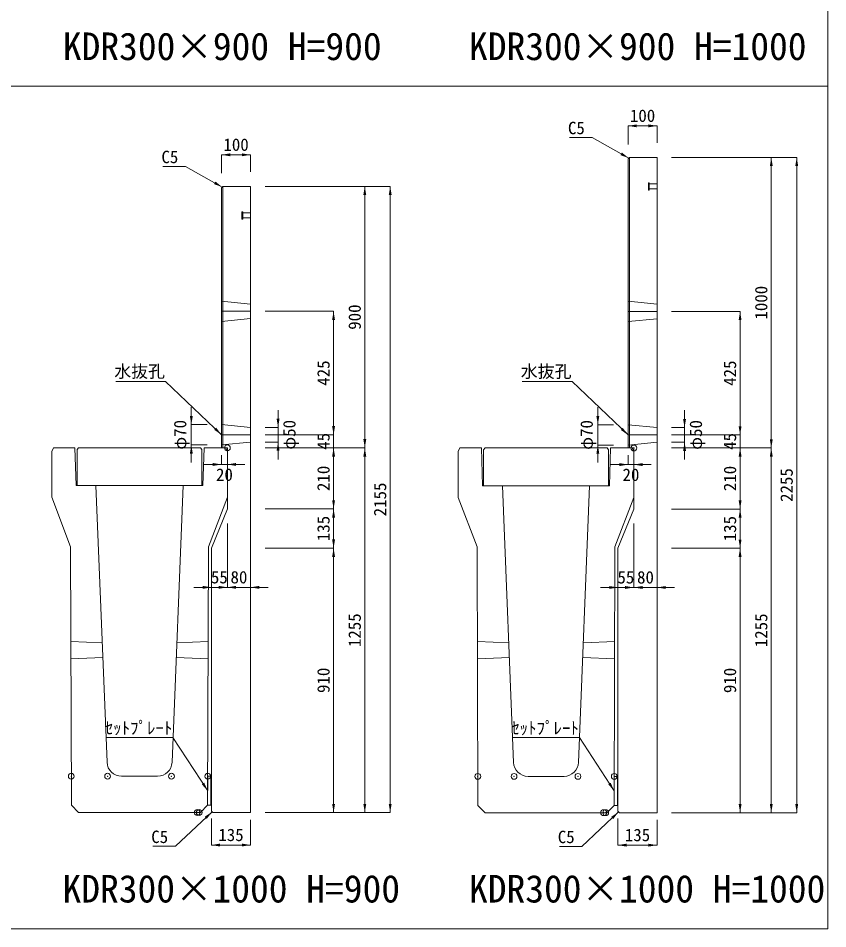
# Model space of a CAD drawing. Units: millimetres at full size, sheet at 1:40. Extents: x 172874 to 199766, y 869448 to 902797.
# Drawn here: x 196886 to 199674, y 886548 to 889682 of the extents above; entities that cross this region are included whole.
import ezdxf
from ezdxf.enums import TextEntityAlignment as Align

# ---------------------------------------------------------------- set-up
doc = ezdxf.new("R2010")
doc.units = ezdxf.units.MM
doc.header["$LTSCALE"] = 40
doc.header["$PDMODE"] = 32
doc.header["$PDSIZE"] = 20
for name, pattern in [('DASHED', [7.5, 6, -1.5]), ('USER2', [4.7625, 3.175, -1.5875]), ('USER3', [1.35, 0.75, -0.6])]:
    doc.linetypes.add(name, pattern=pattern)
for name, color, linetype, lineweight in [('セットプレート', 3, 'Continuous', 13), ('パネックスKDR', 2, 'Continuous', 13), ('図枠', 5, 'Continuous', 13), ('寸法線', 7, 'Continuous', 13), ('引出線', 4, 'Continuous', 13), ('本体', 2, 'Continuous', 13), ('補助線', 8, 'Continuous', 13), ('ｲﾝｻｰﾄ', 3, 'USER3', 5)]:
    doc.layers.add(name, color=color, linetype=linetype, lineweight=lineweight)
doc.layers.add('文字', color=7, linetype='Continuous')
doc.styles.add('ＭＳ ゴシック', font='')
doc.styles.get('ＭＳ ゴシック').set_extended_font_data('MS Gothic')

# ---------------------------------------------------------------- blocks, each defined once
blk = doc.blocks.new('filled_arrow')
at = {"color": 0, "linetype": 'Continuous', "lineweight": -2}
blk.add_solid([(7.5, 1.25), (0, 0), (7.5, -1.25)], dxfattribs=at)

msp = doc.modelspace()

# ---------------------------------------------------------------- linework, layer by layer
at = {"layer": 'セットプレート'}
for points in [[(197538.79, 887073.33), (197549.79, 887073.29), (197549.47, 886973.3), (197538.47, 886973.33)], [(198938.79, 887072.93), (198949.79, 887072.89), (198949.47, 886972.9), (198938.47, 886972.93)]]:
    msp.add_lwpolyline(points, close=True, dxfattribs=at)
at = {"layer": 'パネックスKDR'}
for p, q in [((198986.29, 889197.93), (198991.29, 889202.93)), ((198991.29, 889202.93), (199086.29, 889202.93)), ((199086.29, 889202.93), (199086.29, 886947.93)), ((198986.29, 889197.93), (198986.29, 888202.93)), ((197586.29, 889098.33), (197591.29, 889103.33)), ((197586.29, 889098.33), (197586.29, 888203.33)), ((197591.29, 889103.33), (197686.29, 889103.33)), ((197686.29, 889103.33), (197686.29, 886948.33)), ((197586.29, 888203.33), (197606.29, 888203.33)), ((197606.29, 888203.33), (197606.29, 887993.33)), ((198986.29, 888202.93), (199006.29, 888202.93)), ((199006.29, 888202.93), (199006.29, 887992.93)), ((197606.29, 887993.33), (197551.29, 887858.33)), ((199006.29, 887992.93), (198951.29, 887857.93)), ((197551.29, 887858.33), (197551.29, 886953.33)), ((198951.29, 887857.93), (198951.29, 886952.93)), ((197551.29, 886953.33), (197556.29, 886948.33)), ((197556.29, 886948.33), (197686.29, 886948.33)), ((198951.29, 886952.93), (198956.29, 886947.93)), ((198956.29, 886947.93), (199086.29, 886947.93))]:
    msp.add_line(p, q, dxfattribs=at)
at = {"layer": 'パネックスKDR', "lineweight": 5}
for p, q in [((198991.29, 889202.93), (198991.29, 888202.93)), ((197591.29, 889103.33), (197591.29, 888203.33))]:
    msp.add_line(p, q, dxfattribs=at)
at = {"layer": 'パネックスKDR', "linetype": 'DASHED', "lineweight": 9}
for p, q in [((197586.29, 888708.33), (197686.29, 888698.33)), ((198986.29, 888707.93), (199086.29, 888697.93)), ((197586.29, 888638.33), (197686.29, 888648.33)), ((198986.29, 888637.93), (199086.29, 888647.93)), ((197586.29, 888283.33), (197686.29, 888273.33)), ((198986.29, 888282.93), (199086.29, 888272.93)), ((197586.29, 888213.33), (197686.29, 888223.33)), ((198986.29, 888212.93), (199086.29, 888222.93))]:
    msp.add_line(p, q, dxfattribs=at)
at = {"layer": '図枠'}
for p, q in [((199674.21, 902448.33), (199674.21, 886548.33)), ((187274.21, 889448.33), (199674.21, 889448.33)), ((187274.21, 889448.33), (199674.21, 889448.33)), ((187274.21, 886548.33), (199674.21, 886548.33))]:
    msp.add_line(p, q, dxfattribs=at)
at = {"layer": '寸法線'}
for p, q in [((198986.29, 889311.48), (199086.29, 889311.48)), ((198986.29, 889247.93), (198986.29, 889311.48)), ((199086.29, 889252.93), (199086.29, 889311.48)), ((197586.29, 889211.88), (197686.29, 889211.88)), ((197586.29, 889148.33), (197586.29, 889211.88)), ((197686.29, 889153.33), (197686.29, 889211.88)), ((199136.29, 889202.93), (199567.13, 889202.93)), ((199136.29, 889202.93), (199479.63, 889202.93)), ((199479.63, 888202.93), (199479.63, 889202.93)), ((199567.13, 886947.93), (199567.13, 889202.93)), ((197736.29, 889103.33), (198167.13, 889103.33)), ((197736.29, 889103.33), (198079.63, 889103.33)), ((198079.63, 888203.33), (198079.63, 889103.33)), ((198167.13, 886948.33), (198167.13, 889103.33)), ((197736.29, 888673.33), (197972.13, 888673.33)), ((197972.13, 888248.33), (197972.13, 888673.33)), ((199136.29, 888672.93), (199372.13, 888672.93)), ((199372.13, 888247.93), (199372.13, 888672.93)), ((197482.22, 888343.33), (197482.22, 888153.33)), ((197780.96, 888333.33), (197780.96, 888163.33)), ((198882.22, 888342.93), (198882.22, 888152.93)), ((199180.96, 888332.93), (199180.96, 888162.93)), ((197972.13, 888143.33), (197972.13, 888308.33)), ((199372.13, 888142.93), (199372.13, 888307.93)), ((197536.29, 888283.33), (197482.22, 888283.33)), ((197736.29, 888273.33), (197780.96, 888273.33)), ((198936.29, 888282.93), (198882.22, 888282.93)), ((199136.29, 888272.93), (199180.96, 888272.93)), ((197736.29, 888248.33), (197972.13, 888248.33)), ((197736.29, 888248.33), (197972.13, 888248.33)), ((199136.29, 888247.93), (199372.13, 888247.93)), ((199136.29, 888247.93), (199372.13, 888247.93)), ((197536.29, 888213.33), (197482.22, 888213.33)), ((197736.29, 888223.33), (197780.96, 888223.33)), ((197736.29, 888203.33), (198079.63, 888203.33)), ((197736.29, 888203.33), (197972.13, 888203.33)), ((197736.29, 888203.33), (197972.13, 888203.33)), ((197736.29, 888203.33), (198079.63, 888203.33)), ((197972.13, 888203.33), (197972.13, 887993.33)), ((198079.63, 888203.33), (198079.63, 886948.33)), ((198936.29, 888212.93), (198882.22, 888212.93)), ((199136.29, 888222.93), (199180.96, 888222.93)), ((199136.29, 888202.93), (199479.63, 888202.93)), ((199136.29, 888202.93), (199372.13, 888202.93)), ((199136.29, 888202.93), (199372.13, 888202.93)), ((199136.29, 888202.93), (199479.63, 888202.93)), ((199372.13, 888202.93), (199372.13, 887992.93)), ((199479.63, 888202.93), (199479.63, 886947.93)), ((197586.29, 888178.33), (197586.29, 888146.25)), ((197606.29, 888178.33), (197606.29, 888146.25)), ((198986.29, 888177.93), (198986.29, 888145.85)), ((199006.29, 888177.93), (199006.29, 888145.85)), ((197526.29, 888146.25), (197666.29, 888146.25)), ((198926.29, 888145.85), (199066.29, 888145.85)), ((197736.29, 887993.33), (197972.13, 887993.33)), ((197736.29, 887993.33), (197972.13, 887993.33)), ((197972.13, 887993.33), (197972.13, 887858.33)), ((199136.29, 887992.93), (199372.13, 887992.93)), ((199136.29, 887992.93), (199372.13, 887992.93)), ((199372.13, 887992.93), (199372.13, 887857.93)), ((197606.29, 887943.33), (197606.29, 887723.33)), ((197606.29, 887943.33), (197606.29, 887723.33)), ((197686.29, 887943.33), (197686.29, 887723.33)), ((199006.29, 887942.93), (199006.29, 887722.93)), ((199006.29, 887942.93), (199006.29, 887722.93)), ((199086.29, 887942.93), (199086.29, 887722.93)), ((197736.29, 887858.33), (197972.13, 887858.33)), ((197736.29, 887858.33), (197972.13, 887858.33)), ((197972.13, 887858.33), (197972.13, 886948.33)), ((199136.29, 887857.93), (199372.13, 887857.93)), ((199136.29, 887857.93), (199372.13, 887857.93)), ((199372.13, 887857.93), (199372.13, 886947.93)), ((197551.29, 887808.33), (197551.29, 887723.33)), ((198951.29, 887807.93), (198951.29, 887722.93)), ((197666.29, 887723.33), (197491.29, 887723.33)), ((197546.29, 887723.33), (197746.29, 887723.33)), ((199066.29, 887722.93), (198891.29, 887722.93)), ((198946.29, 887722.93), (199146.29, 887722.93)), ((197736.29, 886948.33), (198167.13, 886948.33)), ((197736.29, 886948.33), (198079.63, 886948.33)), ((197736.29, 886948.33), (197972.13, 886948.33)), ((199136.29, 886947.93), (199567.13, 886947.93)), ((199136.29, 886947.93), (199479.63, 886947.93)), ((199136.29, 886947.93), (199372.13, 886947.93)), ((197551.29, 886928.33), (197551.29, 886836.54)), ((197686.29, 886923.33), (197686.29, 886836.54)), ((198951.29, 886927.93), (198951.29, 886836.14)), ((199086.29, 886922.93), (199086.29, 886836.14)), ((197551.29, 886836.54), (197686.29, 886836.54)), ((198951.29, 886836.14), (199086.29, 886836.14))]:
    msp.add_line(p, q, dxfattribs=at)
at = {"layer": '引出線'}
for points in [[(198988.79, 889200.43), (198862.42, 889271.51), (198784.65, 889271.51)], [(197588.79, 889100.83), (197462.42, 889171.91), (197384.65, 889171.91)], [(197586.29, 888248.33), (197393.83, 888431.78), (197222.09, 888431.78)], [(198986.29, 888247.93), (198793.83, 888431.38), (198622.09, 888431.38)], [(197538.63, 887023.33), (197419.08, 887206.78), (197187.72, 887206.78)], [(198938.63, 887022.93), (198819.08, 887206.38), (198587.72, 887206.38)], [(197553.79, 886950.83), (197427.42, 886832.18), (197349.65, 886832.18)], [(198953.79, 886950.43), (198827.42, 886831.78), (198749.65, 886831.78)]]:
    msp.add_lwpolyline(points, dxfattribs=at)
at = {"layer": '本体'}
for p, q in [((197007.29, 888203.33), (197001.29, 888191.33)), ((197007.29, 888203.33), (197081.29, 888203.33)), ((197081.29, 888203.33), (197085.29, 888073.33)), ((197526.29, 888203.33), (197522.29, 888073.33)), ((197526.29, 888203.33), (197600.29, 888203.33)), ((197600.29, 888203.33), (197606.29, 888191.33)), ((198407.29, 888202.93), (198401.29, 888190.93)), ((198407.29, 888202.93), (198481.29, 888202.93)), ((198481.29, 888202.93), (198485.29, 888072.93)), ((198926.29, 888202.93), (198922.29, 888072.93)), ((198926.29, 888202.93), (199000.29, 888202.93)), ((199000.29, 888202.93), (199006.29, 888190.93)), ((197001.29, 888191.33), (197001.29, 888033.33)), ((197606.29, 888191.33), (197606.29, 888033.33)), ((198401.29, 888190.93), (198401.29, 888032.93)), ((199006.29, 888190.93), (199006.29, 888032.93)), ((197085.29, 888073.33), (197153.79, 888073.33)), ((197153.79, 888073.33), (197191.87, 887121.33)), ((197453.79, 888073.33), (197415.71, 887121.33)), ((197453.79, 888073.33), (197522.29, 888073.33)), ((198485.29, 888072.93), (198553.79, 888072.93)), ((198553.79, 888072.93), (198591.87, 887120.93)), ((198853.79, 888072.93), (198815.71, 887120.93)), ((198853.79, 888072.93), (198922.29, 888072.93)), ((197001.29, 888033.33), (197066.29, 887863.33)), ((197606.29, 888033.33), (197541.29, 887863.33)), ((198401.29, 888032.93), (198466.29, 887862.93)), ((199006.29, 888032.93), (198941.29, 887862.93)), ((197066.29, 887863.33), (197069.11, 886973.33)), ((197541.29, 887863.33), (197538.47, 886973.33)), ((198466.29, 887862.93), (198469.11, 886972.93)), ((198941.29, 887862.93), (198938.47, 886972.93)), ((197241.83, 887073.33), (197365.75, 887073.33)), ((198641.83, 887072.93), (198765.75, 887072.93)), ((197069.11, 886973.33), (197094.19, 886948.33)), ((197094.19, 886948.33), (197513.4, 886948.33)), ((197513.4, 886948.33), (197538.47, 886973.33)), ((198469.11, 886972.93), (198494.19, 886947.93)), ((198494.19, 886947.93), (198913.4, 886947.93)), ((198913.4, 886947.93), (198938.47, 886972.93))]:
    msp.add_line(p, q, dxfattribs=at)
at = {"layer": '本体', "linetype": 'USER2'}
for p, q in [((197067.32, 887537.33), (197175.43, 887532.33)), ((197432.15, 887532.33), (197540.26, 887537.33)), ((198467.32, 887536.93), (198575.43, 887531.93)), ((198832.15, 887531.93), (198940.26, 887536.93)), ((197067.51, 887477.33), (197177.43, 887482.33)), ((197430.15, 887482.33), (197540.07, 887477.33)), ((198467.51, 887476.93), (198577.43, 887481.93)), ((198830.15, 887481.93), (198940.07, 887476.93))]:
    msp.add_line(p, q, dxfattribs=at)
at = {"layer": '本体', "lineweight": 20}
for points in [[(197088.79, 888197.33), (197093.79, 888203.33), (197513.79, 888203.33), (197518.79, 888197.33), (197518.79, 888073.33), (197088.79, 888073.33)], [(198488.79, 888196.93), (198493.79, 888202.93), (198913.79, 888202.93), (198918.79, 888196.93), (198918.79, 888072.93), (198488.79, 888072.93)]]:
    msp.add_lwpolyline(points, close=True, dxfattribs=at)
at = {"layer": '本体'}
for centre, start, end in [((197241.83, 887123.33), 182.29061, 270), ((197365.75, 887123.33), 270, 357.70939), ((198641.83, 887122.93), 182.29061, 270), ((198765.75, 887122.93), 270, 357.70939)]:
    msp.add_arc(centre, 50, start, end, dxfattribs=at)
at = {"layer": '補助線'}
for p, q in [((197586.29, 888673.33), (197686.29, 888673.33)), ((198986.29, 888672.93), (199086.29, 888672.93)), ((197586.29, 888248.33), (197686.29, 888248.33)), ((198986.29, 888247.93), (199086.29, 888247.93))]:
    msp.add_line(p, q, dxfattribs=at)
for p in [(197606.29, 888203.33), (199006.29, 888202.93), (197068.79, 887073.33), (197193.79, 887073.33), (197413.79, 887073.33), (197538.79, 887073.33), (198468.79, 887072.93), (198593.79, 887072.93), (198813.79, 887072.93), (198938.79, 887072.93), (197502.29, 886948.33), (197509.29, 886948.33), (197509.29, 886948.33), (198902.29, 886947.93), (198909.29, 886947.93), (198909.29, 886947.93)]:
    msp.add_point(p, dxfattribs=at)
at = {"layer": 'ｲﾝｻｰﾄ'}
for p, q in [((199056.29, 889115.43), (199056.29, 889090.43)), ((199059.29, 889115.43), (199056.29, 889115.43)), ((199059.29, 889090.43), (199059.29, 889115.43)), ((199086.29, 889111.43), (199059.29, 889111.43)), ((199056.29, 889090.43), (199059.29, 889090.43)), ((199059.29, 889094.43), (199086.29, 889094.43)), ((197656.29, 889015.83), (197656.29, 888990.83)), ((197659.29, 889015.83), (197656.29, 889015.83)), ((197659.29, 888990.83), (197659.29, 889015.83)), ((197656.29, 888990.83), (197659.29, 888990.83)), ((197686.29, 889011.83), (197659.29, 889011.83)), ((197659.29, 888994.83), (197686.29, 888994.83))]:
    msp.add_line(p, q, dxfattribs=at)

# ---------------------------------------------------------------- block references
at = {"layer": '寸法線', "xscale": 4, "yscale": 4}
for p in [(198986.29, 889311.48), (197586.29, 889211.88), (197606.29, 888146.25), (199006.29, 888145.85), (197606.29, 887723.33), (197686.29, 887723.33), (199006.29, 887722.93), (199086.29, 887722.93), (197551.29, 886836.54), (198951.29, 886836.14)]:
    msp.add_blockref('filled_arrow', p, dxfattribs=at)
for p, rotation in [((199086.29, 889311.48), 180), ((197686.29, 889211.88), 180), ((199479.63, 889202.93), 270), ((199567.13, 889202.93), 270), ((198079.63, 889103.33), 270), ((198167.13, 889103.33), 270), ((197972.13, 888673.33), 270), ((199372.13, 888672.93), 270), ((197482.22, 888283.33), 90), ((197780.96, 888273.33), 90), ((198882.22, 888282.93), 90), ((199180.96, 888272.93), 90), ((197972.13, 888248.33), 90), ((197972.13, 888248.33), 90), ((199372.13, 888247.93), 90), ((199372.13, 888247.93), 90), ((198079.63, 888203.33), 90), ((199479.63, 888202.93), 90), ((197482.22, 888213.33), 270), ((197780.96, 888223.33), 270), ((197972.13, 888203.33), 270), ((197972.13, 888203.33), 270), ((198079.63, 888203.33), 270), ((198882.22, 888212.93), 270), ((199180.96, 888222.93), 270), ((199372.13, 888202.93), 270), ((199372.13, 888202.93), 270), ((199479.63, 888202.93), 270), ((197586.29, 888146.25), 180), ((198986.29, 888145.85), 180), ((197972.13, 887993.33), 90), ((199372.13, 887992.93), 90), ((197972.13, 887993.33), 270), ((199372.13, 887992.93), 270), ((197972.13, 887858.33), 90), ((199372.13, 887857.93), 90), ((197972.13, 887858.33), 270), ((199372.13, 887857.93), 270), ((197551.29, 887723.33), 180), ((197606.29, 887723.33), 180), ((198951.29, 887722.93), 180), ((199006.29, 887722.93), 180), ((197972.13, 886948.33), 90), ((198079.63, 886948.33), 90), ((198167.13, 886948.33), 90), ((199372.13, 886947.93), 90), ((199479.63, 886947.93), 90), ((199567.13, 886947.93), 90), ((197686.29, 886836.54), 180), ((199086.29, 886836.14), 180)]:
    msp.add_blockref('filled_arrow', p, dxfattribs=dict(at, rotation=rotation))
at = {"layer": '引出線', "xscale": 4, "yscale": 4}
for p, rotation in [((198988.79, 889200.43), 150.6), ((197588.79, 889100.83), 150.6), ((197586.29, 888248.33), 136.4), ((198986.29, 888247.93), 136.4), ((197538.63, 887023.33), 123.1), ((198938.63, 887022.93), 123.1), ((197553.79, 886950.83), 223.2), ((198953.79, 886950.43), 223.2)]:
    msp.add_blockref('filled_arrow', p, dxfattribs=dict(at, rotation=rotation))

# ---------------------------------------------------------------- texts
at = {"layer": '寸法線', "style": 'ＭＳ ゴシック'}
for s, p in [('100', (199036.29, 889346.48)), ('100', (197636.29, 889246.88)), ('20', (197596.29, 888111.25)), ('20', (198996.29, 888110.85)), ('55', (197578.79, 887758.33)), ('80', (197646.29, 887758.33)), ('55', (198978.79, 887757.93)), ('80', (199046.29, 887757.93)), ('135', (197618.79, 886871.54)), ('135', (199018.79, 886871.14))]:
    msp.add_text(s, height=42.72, dxfattribs=at).set_placement(p, align=Align.MIDDLE_CENTER)
for s, p in [('1000', (199444.63, 888702.93)), ('900', (198044.63, 888653.33)), ('425', (197937.13, 888460.83)), ('425', (199337.13, 888460.43)), ('φ70', (197443.56, 888248.33)), ('φ50', (197819.62, 888248.33)), ('φ70', (198843.56, 888247.93)), ('φ50', (199219.62, 888247.93)), ('45', (197937.13, 888225.83)), ('45', (199337.13, 888225.43)), ('210', (197937.13, 888098.33)), ('210', (199337.13, 888097.93)), ('2255', (199532.13, 888075.43)), ('2155', (198132.13, 888025.83)), ('135', (197937.13, 887925.83)), ('135', (199337.13, 887925.43)), ('1255', (198044.63, 887575.83)), ('1255', (199444.63, 887575.43)), ('910', (197937.13, 887403.33)), ('910', (199337.13, 887402.93))]:
    msp.add_text(s, height=42.72, rotation=90, dxfattribs=at).set_placement(p, align=Align.MIDDLE_CENTER)
at = {"layer": '引出線', "style": 'ＭＳ ゴシック'}
for s, p in [('C5', (198837.42, 889325.51)), ('C5', (197437.42, 889225.91)), ('水抜孔', (197391.58, 888488.06)), ('水抜孔', (198791.58, 888487.66)), ('ｾｯﾄﾌﾟﾚｰﾄ', (197416.83, 887260.78)), ('ｾｯﾄﾌﾟﾚｰﾄ', (198816.83, 887260.38)), ('C5', (197402.42, 886886.18)), ('C5', (198802.42, 886885.78))]:
    msp.add_text(s, height=42.72, dxfattribs=at).set_placement(p, align=Align.TOP_RIGHT)
at = {"layer": '文字', "style": 'ＭＳ ゴシック'}
for s, p in [('KDR300×900 H=900', (197039.68, 889509.38)), ('KDR300×900 H=1000', (198438.52, 889509.38)), ('KDR300×1000 H=900', (197038.52, 886610.26)), ('KDR300×1000 H=1000', (198438.52, 886610.26))]:
    msp.add_text(s, height=94.94, dxfattribs=at).set_placement(p, align=Align.BOTTOM_LEFT)

doc.saveas('drawing.dxf')
